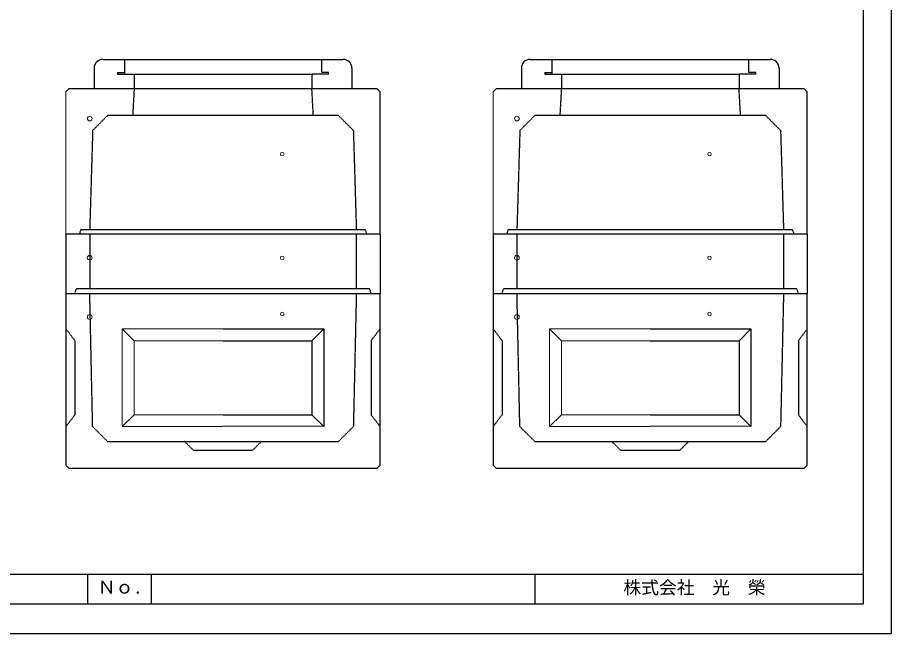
# Model space of a CAD drawing. Units: millimetres, scale not verified. Extents: x -297 to 298, y -210 to 210.
# Drawn here: x 2.9 to 297.9, y -210 to -2 of the extents above; entities that cross this region are included whole.
import ezdxf
from ezdxf.enums import TextEntityAlignment as Align

# ---------------------------------------------------------------- set-up
doc = ezdxf.new("R2010")
doc.units = ezdxf.units.MM
doc.linetypes.add('USER2', pattern=[4.7625, 3.175, -1.5875])
doc.layers.add('0-0', color=7, linetype='Continuous')
for name, color, linetype, lineweight in [('0-1_0', 9, 'Continuous', 25), ('0-3_pen1実線', 4, 'Continuous', 13), ('0-4_pen2実線', 3, 'Continuous', 13), ('0-5_pen3実線', 7, 'Continuous', 25), ('0-6_pen4実線', 7, 'Continuous', 25), ('0-7_pen2破線', 3, 'USER2', 25), ('0-9_draw', 7, 'Continuous', 13)]:
    doc.layers.add(name, color=color, linetype=linetype, lineweight=lineweight)
doc.styles.add('ＭＳ ゴシック', font='')
doc.styles.get('ＭＳ ゴシック').set_extended_font_data('MS Gothic')

# ---------------------------------------------------------------- blocks, each defined once
blk = doc.blocks.new('部分図 1')
at = {"layer": '0-1_0'}
blk.add_lwpolyline([(0, 0), (11898, 0), (11898, 8410), (0, 8410)], close=True, dxfattribs=at)
at = {"layer": '0-3_pen1実線'}
for p, q in [((7985, 3770.94), (7990.96, 3776.9)), ((10869, 3770.94), (10874.96, 3776.9))]:
    blk.add_line(p, q, dxfattribs=at)
at = {"layer": '0-4_pen2実線'}
for p, q in [((8097, 3788.9), (8097, 3776.9)), ((10981, 3788.9), (10981, 3776.9))]:
    blk.add_line(p, q, dxfattribs=at)
for centre, radius in [((6485, 3477), 16), ((9369, 3477), 16), ((7785, 3237), 12), ((10669, 3237), 12), ((6485, 2537), 16), ((7785, 2537), 12), ((9369, 2537), 16), ((10669, 2537), 12), ((6485, 2137.3), 16), ((7785, 2157.3), 12), ((9369, 2137.3), 16), ((10669, 2157.3), 12)]:
    blk.add_circle(centre, radius, dxfattribs=at)
at = {"layer": '0-5_pen3実線'}
for p, q in [((6575, 3876.9), (8195, 3876.9)), ((9459, 3876.9), (11079, 3876.9)), ((6515, 3816.9), (6515, 3676.9)), ((8255, 3816.9), (8255, 3676.9)), ((9399, 3816.9), (9399, 3676.9)), ((11139, 3816.9), (11139, 3676.9)), ((8425, 3677), (6345, 3677)), ((8445, 3657), (8425, 3677)), ((11309, 3677), (9229, 3677)), ((11329, 3657), (11309, 3677)), ((8445, 2697), (8445, 3657)), ((11329, 2697), (11329, 3657)), ((6325, 2697), (6325, 2297)), ((8445, 2697), (6325, 2697)), ((8445, 2697), (8445, 2297)), ((9209, 2697), (9209, 2297)), ((11329, 2697), (9209, 2697)), ((11329, 2697), (11329, 2297)), ((6325, 2297), (8445, 2297)), ((8445, 1137.3), (8445, 2297.3)), ((9209, 2297), (11329, 2297)), ((11329, 1137.3), (11329, 2297.3)), ((8065, 2057.3), (7985, 1977.3)), ((10949, 2057.3), (10869, 1977.3)), ((7385, 1477.3), (7985, 1477.3)), ((7985, 1477.3), (8065, 1397.3)), ((10269, 1477.3), (10869, 1477.3)), ((10869, 1477.3), (10949, 1397.3)), ((6705, 1397.3), (8060.45, 1401.85)), ((9589, 1397.3), (10944.45, 1401.85)), ((8445, 1137.3), (8425, 1117.3)), ((11329, 1137.3), (11309, 1117.3)), ((6345, 1117.3), (8425, 1117.3)), ((9229, 1117.3), (11309, 1117.3)), ((6900, 400), (6900, 200))]:
    blk.add_line(p, q, dxfattribs=at)
for points in [[(6325, 2297.3), (6325, 1137.3), (6345, 1117.3)], [(9209, 2297.3), (9209, 1137.3), (9229, 1117.3)], [(7385, 2057.3), (8065, 2057.3), (8065, 1397.3)], [(10269, 2057.3), (10949, 2057.3), (10949, 1397.3)], [(7385, 1977.3), (7985, 1977.3), (7985, 1477.3)], [(10269, 1977.3), (10869, 1977.3), (10869, 1477.3)]]:
    blk.add_lwpolyline(points, dxfattribs=at)
for centre, start, end in [((6575, 3816.9), 90, 180), ((8195, 3816.9), 0, 90), ((9459, 3816.9), 90, 180), ((11079, 3816.9), 0, 90)]:
    blk.add_arc(centre, 60, start, end, dxfattribs=at)
at = {"layer": '0-6_pen4実線'}
for p, q in [((200, 400), (11709, 400)), ((6470, 400), (6470, 200)), ((9490, 400), (9490, 200))]:
    blk.add_line(p, q, dxfattribs=at)
blk.add_lwpolyline([(200, 200), (11709, 200), (11709, 8215), (200, 8215)], close=True, dxfattribs=at)
at = {"layer": '0-7_pen2破線'}
for p, q in [((6721, 3876.9), (6721, 3776.9)), ((8049, 3876.9), (8049, 3788.9)), ((9605, 3876.9), (9605, 3776.9)), ((10933, 3876.9), (10933, 3788.9)), ((6673, 3788.9), (6721, 3788.9)), ((6673, 3788.9), (6673, 3776.9)), ((6673, 3776.9), (7985, 3776.9)), ((6785, 3776.9), (6785, 3676.9)), ((8097, 3776.9), (7985, 3776.9)), ((7985, 3776.9), (7985, 3676.9)), ((8097, 3788.9), (8049, 3788.9)), ((9557, 3788.9), (9605, 3788.9)), ((9557, 3788.9), (9557, 3776.9)), ((9557, 3776.9), (10869, 3776.9)), ((9669, 3776.9), (9669, 3676.9)), ((10981, 3776.9), (10869, 3776.9)), ((10869, 3776.9), (10869, 3676.9)), ((10981, 3788.9), (10933, 3788.9)), ((6785, 3677), (6775, 3497)), ((7995, 3497), (7985, 3677)), ((9669, 3677), (9659, 3497)), ((10879, 3497), (10869, 3677)), ((6505, 3397), (6605, 3497)), ((7385, 3497), (6605, 3497)), ((8165, 3497), (7385, 3497)), ((8165, 3497), (8265, 3397)), ((9389, 3397), (9489, 3497)), ((10269, 3497), (9489, 3497)), ((11049, 3497), (10269, 3497)), ((11049, 3497), (11149, 3397)), ((6505, 3397), (6485, 2727)), ((8265, 3397), (8285, 2727)), ((9389, 3397), (9369, 2727)), ((11149, 3397), (11169, 2727)), ((6425, 2727), (6415, 2697)), ((7385, 2727), (6425, 2727)), ((8345, 2727), (7385, 2727)), ((8345, 2727), (8355, 2697)), ((9309, 2727), (9299, 2697)), ((10269, 2727), (9309, 2727)), ((11229, 2727), (10269, 2727)), ((11229, 2727), (11239, 2697)), ((6485, 2697), (6485, 2327)), ((8285, 2697), (8285, 2327)), ((9369, 2697), (9369, 2327)), ((11169, 2697), (11169, 2327)), ((6385, 2297), (6395, 2327)), ((7385, 2327), (6395, 2327)), ((8375, 2327), (7385, 2327)), ((8385, 2297), (8375, 2327)), ((9269, 2297), (9279, 2327)), ((10269, 2327), (9279, 2327)), ((11259, 2327), (10269, 2327)), ((11269, 2297), (11259, 2327)), ((6325, 2057.3), (6385, 1977.3)), ((8445, 2057.3), (8385, 1977.3)), ((9209, 2057.3), (9269, 1977.3)), ((11329, 2057.3), (11269, 1977.3)), ((6385, 1977.3), (6385, 1477.3)), ((8385, 1977.3), (8385, 1477.3)), ((9269, 1977.3), (9269, 1477.3)), ((11269, 1977.3), (11269, 1477.3)), ((6385, 1477.3), (6325, 1397.3)), ((8385, 1477.3), (8445, 1397.3)), ((9269, 1477.3), (9209, 1397.3)), ((11269, 1477.3), (11329, 1397.3)), ((6605, 1297.3), (8165, 1297.3)), ((7185, 1237.3), (7125, 1297.3)), ((9489, 1297.3), (11049, 1297.3)), ((10069, 1237.3), (10009, 1297.3))]:
    blk.add_line(p, q, dxfattribs=at)
for points in [[(6605, 1297.3), (6505, 1397.3), (6485.65, 2297.3)], [(8285, 2297.3), (8265, 1397.3), (8165, 1297.3)], [(9489, 1297.3), (9389, 1397.3), (9369.65, 2297.3)], [(11169, 2297.3), (11149, 1397.3), (11049, 1297.3)], [(7185, 1237.3), (7585, 1237.3), (7645, 1297.3)], [(10069, 1237.3), (10469, 1237.3), (10529, 1297.3)]]:
    blk.add_lwpolyline(points, dxfattribs=at)
at = {"layer": '0-9_draw'}
for p, q in [((6325, 3657), (6345, 3677)), ((9209, 3657), (9229, 3677)), ((6325, 3657), (6325, 2697)), ((9209, 3657), (9209, 2697)), ((6705, 2057.3), (6705, 1397.3)), ((6705, 2057.3), (6785, 1977.3)), ((6705, 2057.3), (7385, 2057.3)), ((9589, 2057.3), (9589, 1397.3)), ((9589, 2057.3), (9669, 1977.3)), ((9589, 2057.3), (10269, 2057.3)), ((6785, 1977.3), (6785, 1477.3)), ((6785, 1977.3), (7385, 1977.3)), ((9669, 1977.3), (9669, 1477.3)), ((9669, 1977.3), (10269, 1977.3)), ((6785, 1477.3), (6705, 1397.3)), ((6785, 1477.3), (7385, 1477.3)), ((9669, 1477.3), (9589, 1397.3)), ((9669, 1477.3), (10269, 1477.3))]:
    blk.add_line(p, q, dxfattribs=at)
at = {"layer": '0-5_pen3実線', "style": 'ＭＳ ゴシック'}
for s, p in [('Ｎｏ.', (6539.7, 243.33)), ('株式会社\u3000光\u3000榮', (10088, 240))]:
    blk.add_text(s, height=87.98, dxfattribs=at).set_placement(p, align=Align.BOTTOM_LEFT)

msp = doc.modelspace()

# ---------------------------------------------------------------- block references
at = {"layer": '0-0', "xscale": 0.05, "yscale": 0.05}
msp.add_blockref('部分図 1', (-297, -210), dxfattribs=at)

doc.saveas('drawing.dxf')
